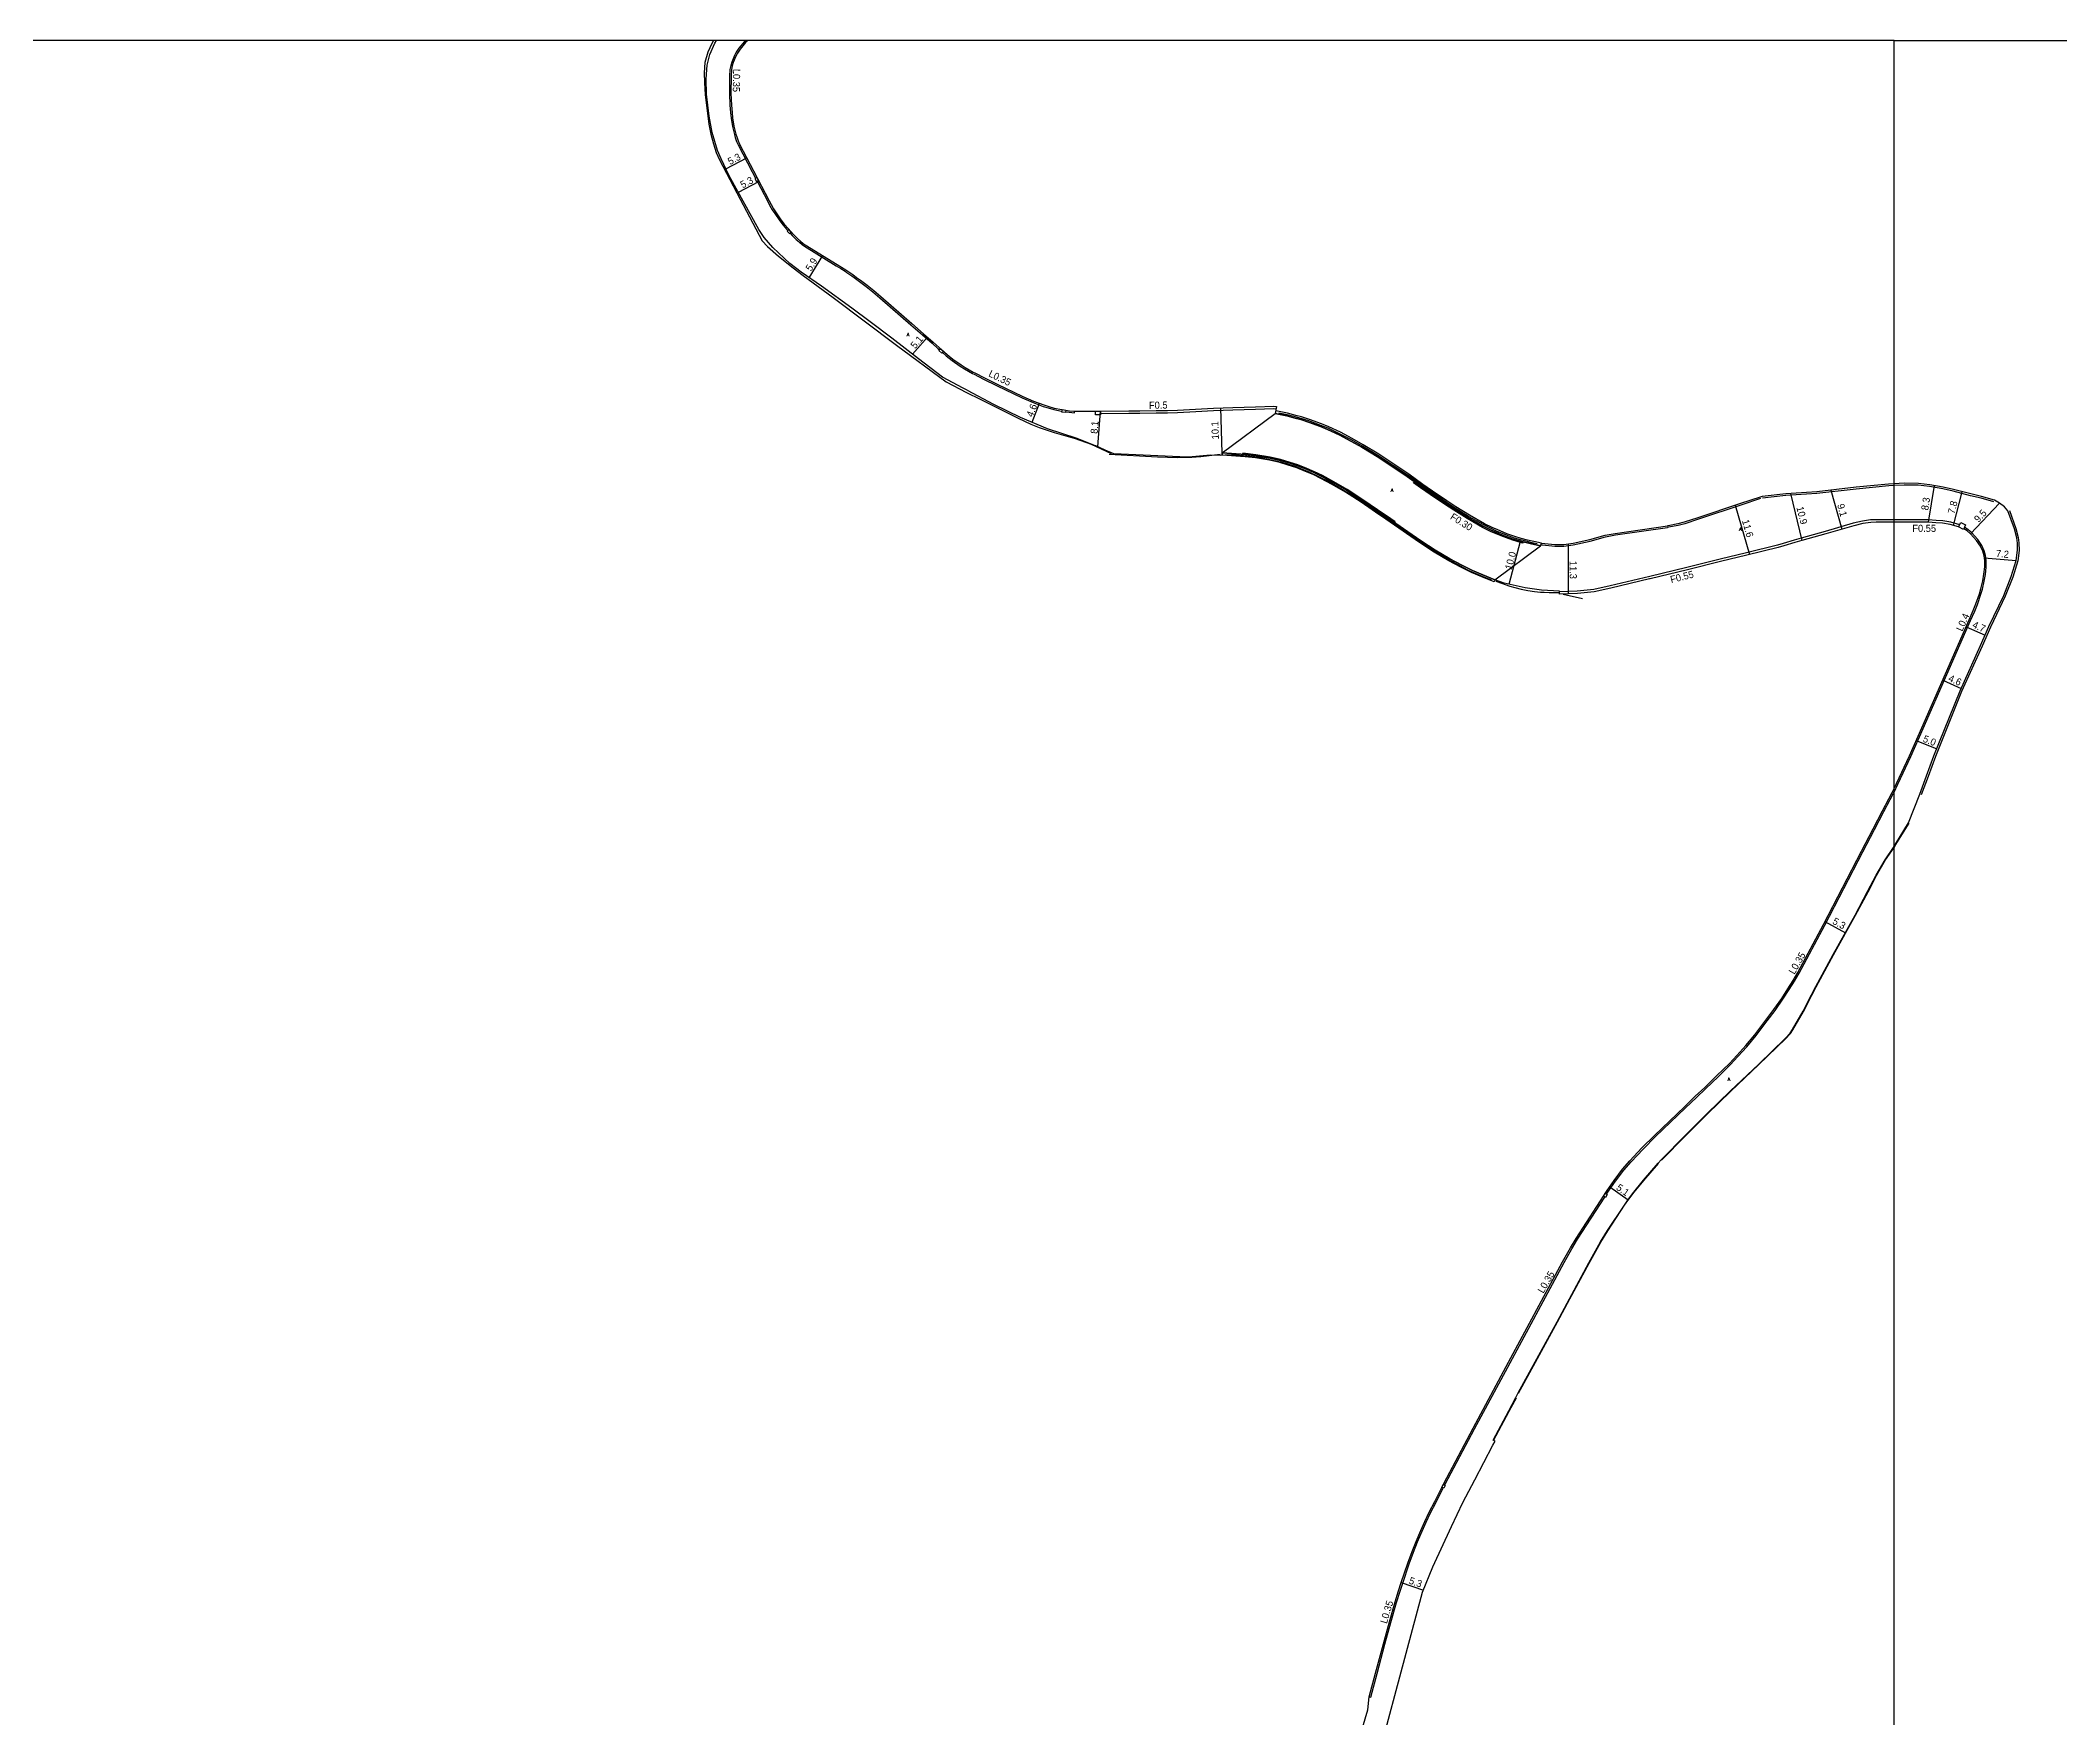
# Model space of a CAD drawing. Header units: metres. Extents: x -20000 to -16000, y -99000 to -96000.
# Drawn here: x -18817.8 to -18362.7, y -96378.1 to -96000 of the extents above; entities that cross this region are included whole.
import ezdxf

# ---------------------------------------------------------------- set-up
doc = ezdxf.new("R2010")
doc.units = ezdxf.units.M
doc.header["$LTSCALE"] = 2.5
for name, color, linetype in [('側溝・桝', 7, 'Continuous'), ('図郭', 7, 'Continuous'), ('幅員', 7, 'Continuous'), ('歩道・分離帯・安全施設', 7, 'Continuous'), ('舗装', 7, 'Continuous'), ('道路', 7, 'Continuous')]:
    doc.layers.add(name, color=color, linetype=linetype)
doc.styles.get("Standard").update_dxf_attribs({"font": ''})
doc.styles.add('YOKO_DECO', font='txt.shx', dxfattribs={"bigfont": 'extfont.shx'})
doc.styles.get('Standard').set_extended_font_data('@MS PGothic')

msp = doc.modelspace()

# ---------------------------------------------------------------- linework, layer by layer
at = {"layer": '側溝・桝'}
for points in [[(-18658.85, -96000), (-18659.12, -96000.26), (-18660.34, -96001.78), (-18660.97, -96002.69), (-18661.36, -96003.44), (-18661.95, -96004.88), (-18662.18, -96005.65), (-18662.36, -96006.53), (-18662.48, -96008.09), (-18662.5, -96011.94), (-18662.38, -96014.64), (-18662.23, -96016.26), (-18662.12, -96017.5), (-18661.8, -96019.42), (-18661.37, -96021.25), (-18661.19, -96021.86), (-18660.87, -96022.77), (-18660.53, -96023.56), (-18657.37, -96029.6), (-18656.6, -96031.07)], [(-18656.24, -96031.75), (-18653.84, -96036.31), (-18653.42, -96037.17), (-18652.85, -96038.16), (-18652.27, -96039.05), (-18651.15, -96040.65), (-18650.4, -96041.62), (-18649.55, -96042.64), (-18649.35, -96042.85)], [(-18648.83, -96043.43), (-18648.31, -96044.01), (-18647.41, -96044.9), (-18646.69, -96045.51), (-18646.07, -96046.02), (-18645.57, -96046.38), (-18638.4, -96050.8), (-18637.41, -96051.39), (-18636.43, -96052.04), (-18635.99, -96052.34), (-18634.91, -96053.08), (-18634.06, -96053.7), (-18633.19, -96054.32), (-18631.65, -96055.49), (-18630.16, -96056.67), (-18628.57, -96058.01), (-18621.57, -96064.09), (-18618.96, -96066.4), (-18616.82, -96068.28), (-18615.44, -96069.52), (-18615.14, -96069.78)], [(-18614.5, -96070.33), (-18613.6, -96071.11), (-18612.32, -96072.14), (-18610.47, -96073.43), (-18609.53, -96074.05), (-18607.73, -96075.06), (-18607.35, -96075.25)], [(-18607.35, -96075.25), (-18605.19, -96076.37), (-18602.29, -96077.83), (-18596.53, -96080.59), (-18594.04, -96081.63), (-18591.74, -96082.5), (-18590.62, -96082.86), (-18589.38, -96083.21), (-18587.61, -96083.57), (-18587.5, -96083.59)], [(-18586.72, -96083.71), (-18585.89, -96083.83), (-18584.7, -96083.93), (-18584.68, -96083.56)], [(-18578.83, -96084.09), (-18572.47, -96084.05), (-18569.99, -96084.03), (-18566.27, -96083.96), (-18563.72, -96083.95), (-18561.48, -96083.89), (-18557.39, -96083.64), (-18553.38, -96083.43), (-18549.03, -96083.29), (-18543.92, -96083.16), (-18539.85, -96082.96), (-18539.27, -96083.08)], [(-18512.52, -96108.73), (-18512.4, -96108.56), (-18514.13, -96107.36), (-18516.43, -96105.79), (-18519.73, -96103.53), (-18523.29, -96101.25), (-18526.29, -96099.48), (-18528.84, -96098.11), (-18530.65, -96097.25), (-18532.37, -96096.49), (-18534.34, -96095.7), (-18536.31, -96095.05), (-18538.29, -96094.5), (-18540.59, -96093.97), (-18543.82, -96093.41), (-18546.18, -96093.14), (-18546.86, -96093.09), (-18546.87, -96093.3)], [(-18490.94, -96110.67), (-18492.73, -96109.77), (-18496.17, -96107.8), (-18499.22, -96105.9), (-18501.3, -96104.58), (-18504.53, -96102.35), (-18506.71, -96100.84), (-18508.27, -96099.72), (-18508.1, -96099.47)], [(-18483.56, -96113.06), (-18483.64, -96113.36), (-18483.99, -96113.28), (-18485.92, -96112.69), (-18487.34, -96112.15), (-18488.54, -96111.7), (-18490.94, -96110.67)], [(-18400, -96108.08), (-18404.01, -96108.07), (-18405.31, -96108.1), (-18407.11, -96108.38), (-18409.21, -96108.85), (-18415.55, -96110.67), (-18420.9, -96112.21), (-18422.5, -96112.67), (-18425, -96113.4), (-18426.25, -96113.76), (-18433.28, -96115.5), (-18439.21, -96116.97), (-18446.69, -96118.79), (-18455.06, -96120.82), (-18463.94, -96122.98), (-18467.66, -96123.75), (-18471.38, -96124.12), (-18475.41, -96124.29)], [(-18385.2, -96109.19), (-18387.18, -96108.59), (-18389.03, -96108.28), (-18390.51, -96108.19), (-18392.23, -96108.08), (-18400, -96108.08)], [(-18400, -96169.43), (-18399.12, -96167.63), (-18396.2, -96161.41), (-18393.4, -96155.08), (-18382.73, -96130.76), (-18381.81, -96128.64), (-18381.2, -96127.16), (-18380.43, -96124.85), (-18380.09, -96123.71), (-18379.65, -96121.93), (-18379.38, -96120.38), (-18379.2, -96118.71), (-18379.21, -96117.22), (-18379.37, -96116.09), (-18379.67, -96115.03), (-18380.2, -96113.85), (-18381.12, -96112.49), (-18382.5, -96110.96), (-18383.3, -96110.3), (-18384.12, -96109.75)], [(-18464.79, -96260.09), (-18464.36, -96259.42), (-18462.78, -96257.18), (-18460.9, -96254.69), (-18459.26, -96252.76), (-18456.56, -96249.9), (-18453.76, -96247.09), (-18447.01, -96240.64), (-18444.54, -96238.26), (-18442.38, -96236.29), (-18439.65, -96233.61), (-18436.86, -96230.84), (-18435.18, -96229.07), (-18433.15, -96226.83), (-18431.1, -96224.34), (-18428.61, -96221.04), (-18426.81, -96218.64), (-18425.03, -96216.14), (-18423.62, -96213.98), (-18422.41, -96212.07), (-18421.38, -96210.27), (-18415.61, -96199.45), (-18407.04, -96182.9), (-18404.4, -96177.87), (-18402.3, -96173.85), (-18400.85, -96171.11), (-18400.12, -96169.67), (-18400, -96169.43)], [(-18501.3, -96325.69), (-18501.16, -96325.42), (-18494.52, -96312.99), (-18487.07, -96299.05), (-18474.38, -96275.49), (-18472.64, -96272.39), (-18471.36, -96270.23), (-18465.2, -96260.72)], [(-18518.28, -96373.38), (-18517.95, -96373.47), (-18516.51, -96368.12), (-18514.76, -96361.51), (-18513.38, -96356.6), (-18512.12, -96352.1), (-18511.33, -96349.59), (-18510.72, -96347.76), (-18509.25, -96343.38), (-18508.31, -96340.77), (-18507.41, -96338.48), (-18506.34, -96336.01), (-18505.46, -96334.05), (-18504.46, -96331.92), (-18503.22, -96329.52), (-18501.59, -96326.27)]]:
    msp.add_lwpolyline(points, dxfattribs=at)
for points in [[(-18656.4, -96031.84), (-18655.93, -96031.59), (-18656.29, -96030.9), (-18656.76, -96031.15)], [(-18648.97, -96043.55), (-18648.58, -96043.2), (-18649.1, -96042.62), (-18649.49, -96042.98)], [(-18615.26, -96069.92), (-18614.91, -96069.52), (-18614.27, -96070.07), (-18614.62, -96070.47)], [(-18586.75, -96083.89), (-18587.53, -96083.77), (-18587.45, -96083.24), (-18586.67, -96083.36)], [(-18578.83, -96084.41), (-18579.99, -96084.42), (-18580, -96083.58), (-18578.84, -96083.57)], [(-18385.44, -96109.69), (-18384.94, -96108.65), (-18383.85, -96109.17), (-18384.35, -96110.22)], [(-18465.5, -96260.53), (-18465.09, -96259.9), (-18464.65, -96260.18), (-18465.06, -96260.82)], [(-18501.9, -96326.11), (-18501.61, -96325.53), (-18501.14, -96325.77), (-18501.43, -96326.35)]]:
    msp.add_lwpolyline(points, close=True, dxfattribs=at)
at = {"layer": '図郭'}
for points in [[(-19200, -96600), (-18400, -96600), (-18400, -96000), (-19200, -96000)], [(-18400, -96000), (-17600, -96000), (-17600, -96600), (-18400, -96600)]]:
    msp.add_lwpolyline(points, close=True, dxfattribs=at)
at = {"layer": '幅員'}
for points in [[(-18663.27, -96028.93), (-18658.6, -96026.49)], [(-18660.48, -96034.23), (-18655.83, -96031.79)], [(-18644.52, -96053.5), (-18641.45, -96048.51)], [(-18621.22, -96070.73), (-18617.85, -96066.91)], [(-18594.28, -96086.07), (-18592.59, -96081.8)], [(-18579.47, -96091.6), (-18578.84, -96083.57)], [(-18551.43, -96092.98), (-18551.75, -96082.85)], [(-18423.36, -96102.15), (-18420.75, -96112.74)], [(-18414.24, -96101.38), (-18411.73, -96110.15)], [(-18392.25, -96108.63), (-18390.89, -96100.36)], [(-18386.56, -96109.35), (-18384.6, -96101.75)], [(-18435.8, -96104.8), (-18432.58, -96115.9)], [(-18382.75, -96111.21), (-18376.2, -96104.3)], [(-18486.76, -96122.6), (-18484.17, -96112.9)], [(-18473.34, -96124.75), (-18473.34, -96113.49)], [(-18379.65, -96116.63), (-18372.45, -96117.27)], [(-18383.72, -96132.16), (-18379.44, -96134.05)], [(-18389.01, -96144.2), (-18384.83, -96146.08)], [(-18394.99, -96157.81), (-18390.38, -96159.68)], [(-18415.56, -96198.58), (-18410.9, -96201.18)], [(-18464.08, -96258.41), (-18459.94, -96261.34)], [(-18511.06, -96347.65), (-18506.07, -96349.32)]]:
    msp.add_lwpolyline(points, dxfattribs=at)
at = {"layer": '歩道・分離帯・安全施設'}
for points in [[(-18666.07, -96000), (-18666.46, -96000.69), (-18667.34, -96002.65), (-18668, -96005), (-18668.17, -96007.35), (-18668.12, -96009.51), (-18667.98, -96012.25), (-18667.13, -96018.89), (-18666.68, -96021.15), (-18666.11, -96023.33), (-18665.44, -96025.3), (-18664.73, -96026.94), (-18660.08, -96035.82), (-18655.08, -96045.22), (-18653.89, -96046.43), (-18651.45, -96048.63), (-18648.12, -96051.27), (-18645.87, -96053.03), (-18639.14, -96057.98), (-18624.83, -96068.71), (-18613.61, -96076.98), (-18609.06, -96079.37), (-18606.01, -96080.87), (-18597.42, -96085.15), (-18594.57, -96086.5), (-18592.69, -96087.27), (-18589.28, -96088.37), (-18584.57, -96089.77), (-18580.98, -96091.04), (-18576.47, -96093.11)], [(-18480.4, -96113.5), (-18481.26, -96113.3), (-18482.71, -96112.99), (-18484.18, -96112.6), (-18485.57, -96112.19), (-18487.37, -96111.55), (-18488.24, -96111.19), (-18489.46, -96110.67), (-18490.66, -96110.13), (-18492.43, -96109.23), (-18495.87, -96107.29), (-18498.93, -96105.43), (-18500.96, -96104.08), (-18504.2, -96101.87), (-18506.38, -96100.33), (-18509.53, -96098.1), (-18516.31, -96093.55), (-18519.82, -96091.44), (-18522.3, -96090.05), (-18524.95, -96088.66), (-18527.57, -96087.44), (-18529.21, -96086.78), (-18531.87, -96085.78), (-18533.65, -96085.24), (-18534.95, -96084.88), (-18536.79, -96084.42), (-18538.65, -96084.04)], [(-18576.86, -96093.3), (-18566, -96093.9), (-18561.53, -96094.06), (-18558.29, -96093.98), (-18556.24, -96093.78), (-18551.88, -96093.24)], [(-18550.67, -96093.32), (-18548.31, -96093.41), (-18545.76, -96093.64), (-18542.84, -96094.01), (-18540.72, -96094.44), (-18538.38, -96094.97), (-18536.9, -96095.38), (-18534.64, -96096.13), (-18531.92, -96097.22), (-18527.11, -96099.58), (-18524.3, -96101.22), (-18520.88, -96103.37), (-18514.92, -96107.4), (-18510.15, -96110.72), (-18502.29, -96115.87), (-18500.75, -96116.81), (-18499.86, -96117.34), (-18498.44, -96118.1), (-18497.12, -96118.8), (-18496.11, -96119.31), (-18495.16, -96119.79), (-18492.82, -96120.76), (-18490.78, -96121.57)], [(-18430.09, -96103.28), (-18434.5, -96104.74), (-18444.08, -96107.95), (-18447.18, -96108.96), (-18448.63, -96109.36), (-18450.85, -96109.76), (-18451.02, -96109.78)], [(-18400, -96100.36), (-18401.2, -96100.42), (-18408.52, -96101.13), (-18417.37, -96102.13), (-18424.36, -96102.61), (-18429.64, -96103.18)], [(-18377.48, -96104.05), (-18380.36, -96103.22), (-18382.79, -96102.63), (-18386.69, -96101.62), (-18389.02, -96101.07), (-18391.99, -96100.58), (-18394.53, -96100.29), (-18397.68, -96100.24), (-18400, -96100.36)], [(-18373.98, -96105.94), (-18372.51, -96110.03), (-18371.99, -96112.07), (-18371.84, -96113.29), (-18371.77, -96114.95), (-18372.09, -96117.35), (-18373.25, -96120.97), (-18374.94, -96125.31), (-18378.26, -96132.28), (-18380.14, -96136.53), (-18384.76, -96146.79), (-18390.68, -96161.39), (-18392.33, -96165.9), (-18393.85, -96170.07)], [(-18479.46, -96113.72), (-18479.23, -96113.74), (-18476.44, -96114.02), (-18474.42, -96114.01), (-18472.29, -96113.7), (-18468.46, -96112.85), (-18464.99, -96111.88), (-18462.79, -96111.49), (-18451.02, -96109.78)], [(-18489.74, -96121.89), (-18488.46, -96122.34), (-18486.56, -96122.99), (-18485.46, -96123.3), (-18484.01, -96123.67), (-18482.5, -96123.98), (-18481, -96124.21), (-18479.69, -96124.35), (-18478.83, -96124.4), (-18477.73, -96124.44), (-18475.51, -96124.48)], [(-18474.56, -96124.8), (-18470.22, -96125.83)], [(-18400, -96181.9), (-18399.56, -96181.24), (-18396.62, -96176.44)], [(-18452.38, -96252.38), (-18446.91, -96246.82), (-18442.03, -96241.94), (-18436.88, -96236.9), (-18430.44, -96230.82), (-18424.44, -96225.07), (-18423.34, -96223.88), (-18422.81, -96223.04), (-18420.39, -96218.89), (-18418.49, -96215.21), (-18417.55, -96213.33), (-18413.66, -96206.11), (-18408.69, -96197.21), (-18405.85, -96191.93), (-18403.93, -96188.24), (-18401.88, -96184.74), (-18400, -96181.9)], [(-18484.6, -96304.93), (-18480.79, -96297.95), (-18475.83, -96288.86), (-18473.07, -96283.7), (-18468.7, -96275.62), (-18466.05, -96270.91), (-18464.48, -96268.35), (-18460.71, -96262.58), (-18459.75, -96261.23), (-18458.59, -96259.66), (-18456.4, -96256.99), (-18453.11, -96253.15)], [(-18490.28, -96315.57), (-18486.73, -96308.96), (-18485.12, -96305.96)]]:
    msp.add_lwpolyline(points, dxfattribs=at)
at = {"layer": '舗装'}
for points in [[(-18551.43, -96092.98), (-18539.48, -96084.11)], [(-18489.94, -96121.59), (-18479.67, -96113.91)]]:
    msp.add_lwpolyline(points, dxfattribs=at)
at = {"layer": '道路'}
for points in [[(-18608.93, -96078.85), (-18609.77, -96078.4), (-18614.43, -96075.88), (-18619.89, -96071.77), (-18625.87, -96067.11), (-18630.78, -96063.42), (-18634.88, -96060.35), (-18641.74, -96055.41), (-18646.35, -96052.24), (-18648.87, -96050.31), (-18652.69, -96046.68), (-18654.66, -96044.45), (-18655.89, -96042.62), (-18662.51, -96030.51), (-18664.33, -96026.7), (-18665.21, -96024.81), (-18666.41, -96020.76), (-18667.03, -96017.09), (-18667.62, -96012.1), (-18667.74, -96008.64), (-18667.48, -96005.61), (-18666.94, -96003.19), (-18665.77, -96000.64), (-18665.38, -96000)], [(-18658.35, -96000), (-18658.86, -96000.5), (-18660.07, -96001.99), (-18660.67, -96002.87), (-18661.05, -96003.59), (-18661.62, -96005), (-18661.84, -96005.74), (-18662.01, -96006.58), (-18662.13, -96008.1), (-18662.15, -96011.93), (-18662.03, -96014.62), (-18661.88, -96016.22), (-18661.77, -96017.45), (-18661.46, -96019.35), (-18661.03, -96021.16), (-18660.85, -96021.75), (-18660.54, -96022.64), (-18660.21, -96023.41), (-18657.06, -96029.44), (-18653.53, -96036.15), (-18653.11, -96037.01), (-18652.56, -96037.98), (-18651.98, -96038.86), (-18650.87, -96040.45), (-18650.12, -96041.4), (-18649.28, -96042.41), (-18648.06, -96043.77), (-18647.17, -96044.64), (-18646.47, -96045.25), (-18645.86, -96045.75), (-18645.38, -96046.09), (-18638.22, -96050.51), (-18637.22, -96051.1), (-18636.24, -96051.75), (-18635.79, -96052.05), (-18634.71, -96052.8), (-18633.85, -96053.42), (-18632.98, -96054.04), (-18631.43, -96055.21), (-18629.94, -96056.41), (-18628.35, -96057.74), (-18621.34, -96063.83), (-18618.73, -96066.14), (-18616.59, -96068.02), (-18615.21, -96069.26), (-18613.38, -96070.84), (-18612.11, -96071.86), (-18610.28, -96073.14), (-18609.35, -96073.76), (-18607.57, -96074.76), (-18607.19, -96074.94)], [(-18607.19, -96074.94), (-18605.03, -96076.06), (-18602.14, -96077.52), (-18596.38, -96080.28), (-18593.92, -96081.3), (-18591.62, -96082.17), (-18590.51, -96082.53), (-18589.29, -96082.87), (-18587.54, -96083.23), (-18585.85, -96083.49), (-18584.66, -96083.58), (-18583, -96083.61), (-18578.84, -96083.57)], [(-18608.93, -96078.85), (-18602.94, -96082.03), (-18596.96, -96084.94), (-18590.89, -96087.5), (-18584.21, -96089.66), (-18579.88, -96091.42)], [(-18578.84, -96083.57), (-18572.48, -96083.53), (-18570, -96083.5), (-18566.27, -96083.44), (-18563.72, -96083.43), (-18561.5, -96083.37), (-18557.42, -96083.11), (-18553.41, -96082.91), (-18549.05, -96082.77), (-18543.94, -96082.64), (-18539.81, -96082.43), (-18539.16, -96082.56)], [(-18551.43, -96092.98), (-18546.2, -96093.35), (-18543.85, -96093.62), (-18540.63, -96094.17), (-18538.34, -96094.7), (-18536.37, -96095.25), (-18534.42, -96095.89), (-18532.45, -96096.68), (-18530.74, -96097.44), (-18528.94, -96098.3), (-18526.39, -96099.66), (-18523.4, -96101.42), (-18519.85, -96103.7), (-18516.54, -96105.96), (-18514.25, -96107.53), (-18506.65, -96112.8), (-18503.39, -96114.9), (-18500.11, -96116.86), (-18497.43, -96118.32), (-18495.04, -96119.52), (-18492.7, -96120.48), (-18489.94, -96121.59), (-18479.67, -96113.91), (-18482.04, -96113.44), (-18483.91, -96112.98), (-18485.82, -96112.4), (-18487.23, -96111.87), (-18488.42, -96111.42), (-18490.81, -96110.4), (-18492.59, -96109.5), (-18496.02, -96107.54), (-18499.06, -96105.64), (-18501.13, -96104.32), (-18504.35, -96102.1), (-18506.54, -96100.59), (-18509.7, -96098.33), (-18516.46, -96093.81), (-18519.93, -96091.72), (-18522.43, -96090.31), (-18525.06, -96088.92), (-18527.67, -96087.71), (-18529.29, -96087.02), (-18531.95, -96086.05), (-18533.72, -96085.48), (-18535, -96085.13), (-18536.83, -96084.65), (-18539.48, -96084.11)], [(-18539.16, -96082.56), (-18539.48, -96084.11), (-18536.83, -96084.65), (-18535, -96085.13), (-18533.72, -96085.48), (-18531.95, -96086.05), (-18529.29, -96087.02), (-18527.67, -96087.71), (-18525.06, -96088.92), (-18522.43, -96090.31), (-18519.93, -96091.72), (-18516.46, -96093.81), (-18509.7, -96098.33), (-18506.54, -96100.59), (-18504.35, -96102.1), (-18501.13, -96104.32), (-18499.06, -96105.64), (-18496.02, -96107.54), (-18492.59, -96109.5), (-18490.81, -96110.4)], [(-18495.04, -96119.52), (-18497.43, -96118.32), (-18500.11, -96116.86), (-18503.39, -96114.9), (-18506.65, -96112.8), (-18514.25, -96107.53), (-18516.54, -96105.96), (-18519.85, -96103.7), (-18523.4, -96101.42), (-18526.39, -96099.66), (-18528.94, -96098.3), (-18530.74, -96097.44), (-18532.45, -96096.68), (-18534.42, -96095.89), (-18536.37, -96095.25), (-18538.34, -96094.7), (-18540.63, -96094.17), (-18543.85, -96093.62), (-18546.2, -96093.35), (-18551.43, -96092.98), (-18551.46, -96093.48), (-18551.82, -96093.61), (-18554.06, -96093.52), (-18558.2, -96093.89), (-18559.28, -96093.97), (-18575.82, -96093.22), (-18577.79, -96092.35), (-18579.88, -96091.42)], [(-18495.24, -96119.97), (-18497.66, -96118.77), (-18500.35, -96117.29), (-18503.65, -96115.33), (-18506.93, -96113.22), (-18514.53, -96107.94), (-18516.83, -96106.37), (-18520.12, -96104.12), (-18523.66, -96101.85), (-18526.64, -96100.1), (-18529.16, -96098.74), (-18530.95, -96097.89), (-18532.65, -96097.15), (-18534.59, -96096.36), (-18536.52, -96095.72), (-18538.46, -96095.18), (-18540.73, -96094.66), (-18543.92, -96094.11), (-18546.25, -96093.84), (-18551.46, -96093.48), (-18551.43, -96092.98), (-18546.2, -96093.35), (-18543.85, -96093.62), (-18540.63, -96094.17), (-18538.34, -96094.7), (-18536.37, -96095.25), (-18534.42, -96095.89), (-18532.45, -96096.68), (-18530.74, -96097.44), (-18528.94, -96098.3), (-18526.39, -96099.66), (-18523.4, -96101.42), (-18519.85, -96103.7), (-18516.54, -96105.96), (-18514.25, -96107.53), (-18506.65, -96112.8), (-18503.39, -96114.9), (-18500.11, -96116.86), (-18497.43, -96118.32), (-18495.04, -96119.52), (-18492.7, -96120.48), (-18489.93, -96121.59), (-18490.11, -96122.06), (-18490.12, -96122.05), (-18492.89, -96120.94), (-18495.24, -96119.97)], [(-18400, -96099.97), (-18401.22, -96100.03), (-18408.56, -96100.73), (-18417.41, -96101.74), (-18424.39, -96102.22), (-18429.68, -96102.79), (-18430.2, -96102.94), (-18434.62, -96104.4), (-18444.19, -96107.61), (-18447.29, -96108.61), (-18448.71, -96109.01), (-18450.91, -96109.4), (-18451.08, -96109.43)], [(-18400, -96181.73), (-18399.64, -96181.18), (-18396.7, -96176.39), (-18394.19, -96169.95), (-18392.67, -96165.78), (-18391.02, -96161.26), (-18385.09, -96146.65), (-18380.47, -96136.38), (-18378.59, -96132.13), (-18375.27, -96125.16), (-18373.59, -96120.85), (-18372.45, -96117.27), (-18372.13, -96114.93), (-18372.2, -96113.32), (-18372.35, -96112.13), (-18372.85, -96110.14), (-18374.32, -96106.06), (-18375.08, -96105.16), (-18376.2, -96104.3), (-18377.37, -96103.67), (-18380.26, -96102.83), (-18382.7, -96102.24), (-18386.59, -96101.24), (-18388.94, -96100.68), (-18391.93, -96100.19), (-18394.5, -96099.89), (-18397.69, -96099.84), (-18400, -96099.97)], [(-18490.81, -96110.4), (-18488.42, -96111.42), (-18487.23, -96111.87), (-18485.82, -96112.4), (-18483.91, -96112.98), (-18482.04, -96113.44), (-18479.67, -96113.92), (-18479.48, -96113.36), (-18476.42, -96113.66), (-18474.45, -96113.65), (-18472.35, -96113.34), (-18468.55, -96112.5), (-18465.07, -96111.53), (-18462.85, -96111.13), (-18451.08, -96109.43)], [(-18400, -96108.63), (-18404.01, -96108.62), (-18405.26, -96108.65), (-18407.01, -96108.92), (-18409.07, -96109.39), (-18415.4, -96111.2), (-18420.75, -96112.74), (-18422.35, -96113.2), (-18424.85, -96113.93), (-18426.11, -96114.29), (-18433.15, -96116.04), (-18439.08, -96117.5), (-18446.56, -96119.33), (-18454.94, -96121.35), (-18455.13, -96121.4)], [(-18400, -96168.63), (-18399.43, -96167.48), (-18396.52, -96161.27), (-18393.72, -96154.94), (-18383.05, -96130.62), (-18382.13, -96128.5), (-18381.53, -96127.03), (-18380.76, -96124.75), (-18380.43, -96123.62), (-18379.99, -96121.86), (-18379.73, -96120.33), (-18379.55, -96118.69), (-18379.56, -96117.24), (-18379.71, -96116.16), (-18380, -96115.15), (-18380.51, -96114.02), (-18381.39, -96112.71), (-18382.75, -96111.21), (-18383.51, -96110.58), (-18384.28, -96110.07), (-18384.35, -96110.22), (-18385.44, -96109.69), (-18387.31, -96109.12), (-18389.09, -96108.82), (-18390.54, -96108.74), (-18392.25, -96108.63), (-18400, -96108.63)], [(-18455.13, -96121.4), (-18463.82, -96123.51), (-18467.57, -96124.3), (-18471.34, -96124.67), (-18475.4, -96124.84), (-18475.41, -96124.15), (-18479.48, -96123.91), (-18483.15, -96123.44), (-18487.83, -96122.35), (-18489.94, -96121.59), (-18492.7, -96120.48), (-18495.04, -96119.52)], [(-18518.28, -96373.38), (-18516.85, -96368.03), (-18515.1, -96361.42), (-18513.72, -96356.5), (-18512.45, -96352), (-18511.66, -96349.48), (-18511.06, -96347.65), (-18509.59, -96343.26), (-18508.64, -96340.65), (-18507.73, -96338.34), (-18506.66, -96335.87), (-18505.78, -96333.9), (-18504.78, -96331.77), (-18503.53, -96329.36), (-18501.47, -96325.26), (-18494.82, -96312.83), (-18487.38, -96298.89), (-18474.69, -96275.33), (-18472.94, -96272.21), (-18471.65, -96270.04), (-18464.65, -96259.23), (-18463.06, -96256.97), (-18461.17, -96254.47), (-18459.52, -96252.53), (-18456.81, -96249.65), (-18454.01, -96246.84), (-18447.25, -96240.38), (-18444.78, -96238.01), (-18442.62, -96236.04), (-18439.9, -96233.36), (-18437.11, -96230.59), (-18435.44, -96228.83), (-18433.41, -96226.6), (-18431.38, -96224.13), (-18428.89, -96220.83), (-18427.09, -96218.44), (-18425.32, -96215.94), (-18423.92, -96213.79), (-18422.71, -96211.89), (-18421.69, -96210.1), (-18415.92, -96199.29), (-18407.35, -96182.73), (-18404.71, -96177.71), (-18402.61, -96173.69), (-18401.16, -96170.94), (-18400.44, -96169.52), (-18400, -96168.63)], [(-18519.84, -96400.56), (-18506.27, -96349.8), (-18503.93, -96344.11), (-18499.76, -96335.02), (-18497.15, -96329.6), (-18494.46, -96324.45), (-18490.43, -96316.69), (-18489.93, -96315.75), (-18490.37, -96315.52), (-18486.82, -96308.91), (-18485.21, -96305.92), (-18484.68, -96304.88), (-18480.87, -96297.9), (-18475.91, -96288.82), (-18473.15, -96283.66), (-18468.79, -96275.57), (-18466.14, -96270.86), (-18464.56, -96268.3), (-18460.78, -96262.53), (-18459.83, -96261.18), (-18458.67, -96259.61), (-18456.48, -96256.93), (-18453.18, -96253.09), (-18452.45, -96252.31), (-18446.98, -96246.75), (-18442.1, -96241.87), (-18436.95, -96236.83), (-18430.5, -96230.75), (-18424.5, -96225), (-18423.42, -96223.82), (-18422.89, -96222.99), (-18420.47, -96218.84), (-18418.57, -96215.17), (-18417.64, -96213.28), (-18413.74, -96206.07), (-18408.78, -96197.17), (-18405.94, -96191.88), (-18404.01, -96188.19), (-18401.96, -96184.69), (-18400, -96181.73)], [(-18525.69, -96401.09), (-18525.34, -96399.33), (-18524.99, -96397.68), (-18524.34, -96395.09), (-18523.07, -96390.39), (-18521.76, -96385.67), (-18521.6, -96382.64), (-18520.9, -96382.68), (-18520.39, -96380.82), (-18519.78, -96380.36), (-18518.61, -96376.31), (-18518.28, -96373.38)]]:
    msp.add_lwpolyline(points, dxfattribs=at)
msp.add_lwpolyline([(-18479.46, -96113.31), (-18481.19, -96112.99), (-18482.63, -96112.66), (-18484.06, -96112.28), (-18485.43, -96111.85), (-18487.23, -96111.2), (-18488.09, -96110.87), (-18489.32, -96110.35), (-18490.54, -96109.83), (-18492.29, -96108.94), (-18495.69, -96107), (-18498.73, -96105.11), (-18500.78, -96103.8), (-18504, -96101.59), (-18506.17, -96100.08), (-18509.34, -96097.81), (-18516.12, -96093.27), (-18519.62, -96091.17), (-18522.13, -96089.76), (-18524.78, -96088.35), (-18527.41, -96087.14), (-18529.06, -96086.44), (-18531.75, -96085.45), (-18533.54, -96084.88), (-18534.83, -96084.53), (-18536.69, -96084.04), (-18539.35, -96083.5), (-18539.48, -96084.11), (-18536.83, -96084.65), (-18535, -96085.13), (-18533.72, -96085.48), (-18531.95, -96086.05), (-18529.29, -96087.02), (-18527.67, -96087.71), (-18525.06, -96088.92), (-18522.43, -96090.31), (-18519.93, -96091.72), (-18516.46, -96093.81), (-18509.7, -96098.33), (-18506.54, -96100.59), (-18504.35, -96102.1), (-18501.13, -96104.32), (-18499.06, -96105.64), (-18496.02, -96107.54), (-18492.59, -96109.5), (-18490.81, -96110.4), (-18488.42, -96111.42), (-18487.23, -96111.87), (-18485.82, -96112.4), (-18483.91, -96112.98), (-18482.04, -96113.44), (-18479.67, -96113.91)], close=True, dxfattribs=at)

# ---------------------------------------------------------------- texts
at = {"layer": '側溝・桝'}
for s, rotation, p in [('L0.35', 268.7875, (-18661.63, -96006.4)), ('L0.35', 334, (-18604.23, -96075.66)), ('F0.5', 1, (-18567.92, -96083.06)), ('F0.30', 328.0225, (-18500.18, -96107.81)), ('F0.55', 14, (-18450.21, -96122.35)), ('L0.4', 66.1474, (-18384.61, -96133.33)), ('L0.35', 59.8618, (-18422.46, -96210.67)), ('L0.35', 59.8618, (-18479.04, -96282.56)), ('L0.35', 73.2641, (-18514.32, -96357.01))]:
    msp.add_text(s, height=1.6, rotation=rotation, dxfattribs=at).set_placement(p)
msp.add_text('F0.55', height=1.6, dxfattribs=at).set_placement((-18395.87, -96110.79))
at = {"layer": '幅員'}
for s, rotation, p in [('5.3', 28, (-18662.34, -96028.13)), ('5.3', 28, (-18659.5, -96033.39)), ('5.9', 58, (-18644.1, -96052.16)), ('5.1', 49, (-18620.62, -96069.63)), ('4.6', 68.3937, (-18594.15, -96085.05)), ('8.1', 85, (-18579.52, -96088.73)), ('10.1', 92, (-18552.16, -96089.9)), ('8.3', 81, (-18392.31, -96106.03)), ('10.9', 284, (-18422.01, -96105.28)), ('9.1', 286, (-18412.84, -96104.72)), ('7.8', 76, (-18386.36, -96106.86)), ('9.5', 47, (-18380.96, -96108.79)), ('11.6', 286, (-18434.29, -96108.26)), ('10.0', 75.02, (-18486.18, -96119.44)), ('7.2', 355, (-18377.07, -96116.43)), ('11.3', 270.0051, (-18473.09, -96117.32)), ('4.7', 336, (-18382.49, -96132.29)), ('4.6', 336, (-18387.9, -96144.36)), ('5.0', 338, (-18393.63, -96158.03)), ('5.3', 331, (-18414.02, -96199.04)), ('5.1', 325, (-18462.76, -96258.95)), ('5.3', 341, (-18509.47, -96347.83))]:
    msp.add_text(s, height=1.6, rotation=rotation, dxfattribs=at).set_placement(p)
at = {"layer": '舗装', "style": 'YOKO_DECO'}
for p in [(-18622.52, -96066.7, 283.95), (-18513.41, -96101.75, 283.56), (-18434.9, -96110.53, 281.42), (-18437.51, -96234.54, 277.45)]:
    msp.add_text('A', height=0.75, dxfattribs=at).set_placement(p)

doc.saveas('drawing.dxf')
